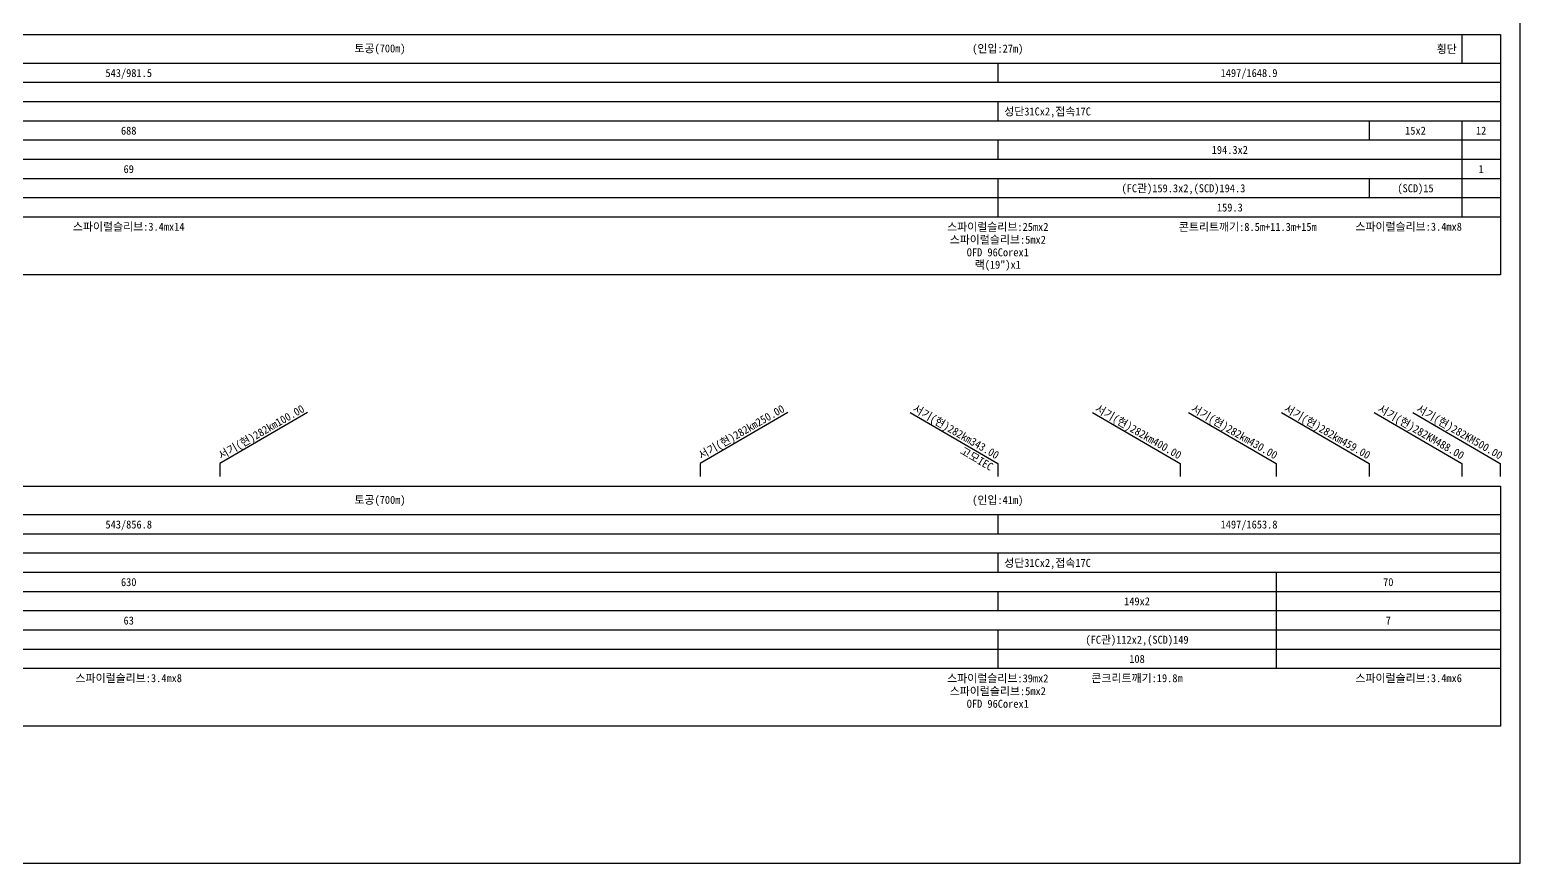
# Model space of a CAD drawing. Header units: millimetres. Extents: x 12262 to 13058, y 1103 to 1809.
# Drawn here: x 12592.3 to 13057.9, y 1103.1 to 1363.4 of the extents above; entities that cross this region are included whole.
import ezdxf
from ezdxf.enums import TextEntityAlignment as Align
from ezdxf.xclip import XClip

# ---------------------------------------------------------------- set-up
doc = ezdxf.new("R2010")
doc.units = ezdxf.units.MM
doc.header["$LTSCALE"] = 10
doc.header["$MEASUREMENT"] = 0
doc.header["$XCLIPFRAME"] = 2
doc.linetypes.add('DASHEDX2', pattern=[1.5, 1, -0.5])
for name, color, linetype in [('TT-TABL-LIN1', 4, 'Continuous'), ('TT-TABL-LIN2', 1, 'Continuous'), ('TT-TABL-TEX2', 3, 'Continuous'), ('TZ-BASE', 253, 'Continuous'), ('TZ-LEAL', 1, 'Continuous'), ('TZ-LEAT', 3, 'Continuous')]:
    doc.layers.add(name, color=color, linetype=linetype)
doc.layers.add('TX-PAPR', color=2, linetype='Continuous', plot=False)
doc.styles.get("Standard").update_dxf_attribs({"font": 'GulimChe.ttf'})

# ---------------------------------------------------------------- blocks, each defined once
blk = doc.blocks.new('JD-FG1DGHDHG')
at = {"layer": 'TZ-BASE'}
for p, q in [((318.24, 136.59), (336.81, -213.27)), ((418.38, 136.59), (436.96, -213.28)), ((518.52, 136.58), (537.1, -213.28)), ((618.66, 136.58), (637.24, -213.28))]:
    blk.add_line(p, q, dxfattribs=at)
at = {"layer": 'TZ-BASE', "linetype": 'Continuous'}
for p, q in [((638.26, 33.08), (639.29, -163.66)), ((641.26, 33.07), (642.29, -163.72))]:
    blk.add_line(p, q, dxfattribs=at)
at = {"layer": 'TZ-BASE', "linetype": 'DASHEDX2'}
for p, q in [((638.76, 33.08), (639.79, -163.67)), ((640.76, 33.07), (641.79, -163.71))]:
    blk.add_line(p, q, dxfattribs=at)
blk = doc.blocks.new('JD-경부고속하선표_190503')
at = {"layer": 'TT-TABL-LIN1'}
blk.add_lwpolyline([(2, 114), (785.58, 114), (785.58, 39), (2, 39)], close=True, dxfattribs=at)
at = {"layer": 'TT-TABL-LIN2'}
for points in [[(785.58, 105), (9.33, 105)], [(785.58, 99), (9.33, 99)], [(785.58, 93), (9.33, 93)], [(785.58, 87), (9.33, 87)], [(785.58, 81), (38.33, 81)], [(785.58, 75), (9.33, 75)], [(785.58, 69), (9.33, 69)], [(785.58, 63), (9.33, 63)], [(785.58, 57), (9.33, 57)]]:
    blk.add_lwpolyline(points, dxfattribs=at)
blk = doc.blocks.new('JD-경부고속상선표_190503')
at = {"layer": 'TT-TABL-LIN1'}
blk.add_lwpolyline([(2, 114), (785.58, 114), (785.58, 39), (2, 39)], close=True, dxfattribs=at)
at = {"layer": 'TT-TABL-LIN2'}
for points in [[(785.58, 105), (9.33, 105)], [(785.58, 99), (9.33, 99)], [(785.58, 93), (9.33, 93)], [(785.58, 87), (9.33, 87)], [(785.58, 81), (38.33, 81)], [(785.58, 75), (9.33, 75)], [(785.58, 69), (9.33, 69)], [(785.58, 63), (9.33, 63)], [(785.58, 57), (9.33, 57)]]:
    blk.add_lwpolyline(points, dxfattribs=at)

msp = doc.modelspace()

# ---------------------------------------------------------------- linework, layer by layer
at = {"layer": 'TX-PAPR'}
msp.add_lwpolyline([(12261.89, 1103.05), (13057.89, 1103.05), (13057.89, 1619.05), (12261.89, 1619.05)], close=True, dxfattribs=at)
at = {"layer": 'TZ-LEAL'}
for points in [[(13039.68, 1361.87), (13039.68, 1352.87)], [(12894.68, 1352.87), (12894.68, 1346.87)], [(12894.68, 1340.87), (12894.68, 1334.87)], [(13010.68, 1334.87), (13010.68, 1328.87)], [(13039.68, 1334.87), (13039.68, 1328.87)], [(12894.68, 1328.87), (12894.68, 1322.87)], [(13039.68, 1328.87), (13039.68, 1322.87)], [(13039.68, 1322.87), (13039.68, 1316.87)], [(12894.68, 1316.87), (12894.68, 1310.87)], [(13010.68, 1316.87), (13010.68, 1310.87)], [(13039.68, 1316.87), (13039.68, 1310.87)], [(12894.68, 1310.87), (12894.68, 1304.87)], [(13039.68, 1310.87), (13039.68, 1304.87)], [(12679.07, 1243.87), (12651.68, 1227.85), (12651.68, 1223.85)], [(12829.07, 1243.87), (12801.68, 1227.85), (12801.68, 1223.85)], [(12867.3, 1243.87), (12894.68, 1227.85), (12894.68, 1223.85)], [(12924.3, 1243.87), (12951.68, 1227.85), (12951.68, 1223.85)], [(12954.3, 1243.87), (12981.68, 1227.85), (12981.68, 1223.85)], [(12983.3, 1243.87), (13010.68, 1227.85), (13010.68, 1223.85)], [(13012.3, 1243.87), (13039.68, 1227.85), (13039.68, 1223.85)], [(13024.3, 1243.87), (13051.68, 1227.85), (13051.68, 1223.85)], [(12894.68, 1211.85), (12894.68, 1205.85)], [(12894.68, 1199.85), (12894.68, 1193.85)], [(12981.68, 1193.85), (12981.68, 1187.85)], [(12894.68, 1187.85), (12894.68, 1181.85)], [(12981.68, 1187.85), (12981.68, 1181.85)], [(12981.68, 1181.85), (12981.68, 1175.85)], [(12894.68, 1175.85), (12894.68, 1169.85)], [(12981.68, 1175.85), (12981.68, 1169.85)], [(12894.68, 1169.85), (12894.68, 1163.85)], [(12981.68, 1169.85), (12981.68, 1163.85)]]:
    msp.add_lwpolyline(points, dxfattribs=at)

# ---------------------------------------------------------------- block references
at = {"layer": 'TT-TABL-LIN2'}
for name, p in [('JD-경부고속하선표_190503', (12266.11, 1247.87)), ('JD-경부고속상선표_190503', (12266.11, 1106.85))]:
    msp.add_blockref(name, p, dxfattribs=at)
at = {"layer": 'TZ-BASE'}
ref = msp.add_blockref('JD-FG1DGHDHG', (12346.5, 1497.33), dxfattribs=at)
XClip(ref).set_block_clipping_path([(0.0661112178, -74.999970862), (-0.0661112178, 74.999970862), (699.9336168335, 75.6170088947), (700.0658392588, -74.3829328294)])

# ---------------------------------------------------------------- texts
at = {"layer": 'TT-TABL-TEX2'}
for s, p in [('토공(700m)', (12701.68, 1357.37)), ('(인입:27m)', (12894.68, 1357.37)), ('스파이럴슬리브:25mx2', (12894.68, 1301.87)), ('스파이럴슬리브:5mx2', (12894.68, 1297.87)), ('콘트리트깨기:8.5m+11.3m+15m', (12972.79, 1301.87)), ('OFD 96Corex1', (12894.68, 1293.87)), ('랙(19")x1', (12894.68, 1289.87)), ('토공(700m)', (12701.68, 1216.35)), ('(인입:41m)', (12894.68, 1216.35)), ('스파이럴슬리브:39mx2', (12894.68, 1160.85)), ('스파이럴슬리브:5mx2', (12894.68, 1156.85)), ('OFD 96Corex1', (12894.68, 1152.85))]:
    msp.add_text(s, height=2.5, dxfattribs=at).set_placement(p, align=Align.MIDDLE)
for s, p in [('횡단 ', (13039.68, 1357.37)), ('스파이럴슬리브:3.4mx8', (13039.68, 1301.87)), ('스파이럴슬리브:3.4mx6', (13039.68, 1160.85))]:
    msp.add_text(s, height=2.5, dxfattribs=at).set_placement(p, align=Align.MIDDLE_RIGHT)
for s, p in [('543/981.5', (12623.18, 1349.87)), ('1497/1648.9', (12973.18, 1349.87)), ('688', (12623.18, 1331.87)), ('15x2', (13025.18, 1331.87)), ('12', (13045.68, 1331.87)), ('194.3x2', (12967.18, 1325.87)), ('69', (12623.18, 1319.87)), ('1', (13045.68, 1319.87)), ('(FC관)159.3x2,(SCD)194.3', (12952.68, 1313.87)), ('(SCD)15', (13025.18, 1313.87)), ('159.3', (12967.18, 1307.87)), ('스파이럴슬리브:3.4mx14', (12623.18, 1301.87)), ('543/856.8', (12623.18, 1208.85)), ('1497/1653.8', (12973.18, 1208.85)), ('630', (12623.18, 1190.85)), ('70', (13016.68, 1190.85)), ('149x2', (12938.18, 1184.85)), ('63', (12623.18, 1178.85)), ('7', (13016.68, 1178.85)), ('(FC관)112x2,(SCD)149', (12938.18, 1172.85)), ('108', (12938.18, 1166.85)), ('스파이럴슬리브:3.4mx8', (12623.18, 1160.85)), ('콘크리트깨기:19.8m', (12938.18, 1160.85))]:
    msp.add_text(s, height=2.5, dxfattribs=at).set_placement(p, align=Align.MIDDLE_CENTER)
for p in [(12896.68, 1337.87), (12896.68, 1196.85)]:
    msp.add_text('성단31Cx2,접속17C', height=2.5, dxfattribs=at).set_placement(p, align=Align.MIDDLE_LEFT)
at = {"layer": 'TZ-LEAT'}
for s, rotation, p in [('서기(현)282km100.00', 30, (12665.18, 1236.64)), ('서기(현)282km250.00', 30, (12815.18, 1236.64)), ('서기(현)282km343.00', 330, (12880.99, 1236.75)), ('서기(현)282km400.00', 330, (12937.99, 1236.75)), ('서기(현)282km430.00', 330, (12967.99, 1236.75)), ('서기(현)282km459.00', 330, (12996.99, 1236.75)), ('서기(현)282KM488.00', 330, (13026.29, 1236.67)), ('서기(현)282KM500.00', 330, (13038.29, 1236.67))]:
    msp.add_text(s, height=2.5, rotation=rotation, dxfattribs=at).set_placement(p, align=Align.CENTER)
msp.add_text('고모IEC', height=2.5, rotation=330, dxfattribs=at).set_placement((12882.65, 1231.1))

doc.saveas('drawing.dxf')
